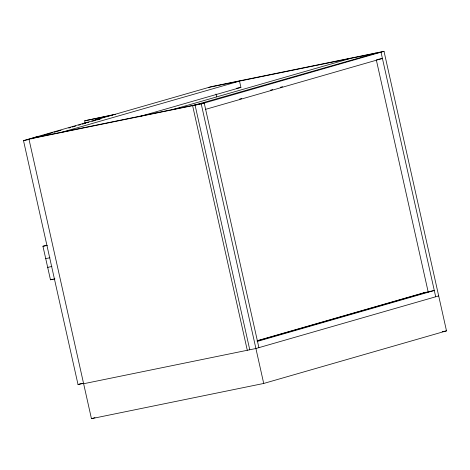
<?xml version="1.0" encoding="UTF-8"?>
<svg xmlns="http://www.w3.org/2000/svg" width="470" height="470" viewBox="0 0 470 470"><rect width="100%" height="100%" fill="white"/><g stroke="black" fill="none" stroke-linecap="round" stroke-linejoin="round"><path stroke-width="0.7" d="M54.949 278.91L50.472 279.785L42.94 246.245L47.112 245.275M47.952 267.295L47.67 267.383L51.906 266.455M50.472 279.785L52.017 279.38M85.329 123.651L84.688 120.796L115.367 114.269M106.837 116.266L95.204 119.609L100.745 118.481M83.554 383.391L78.02 384.519L23.5 140.612L211.741 86.545L384.014 51.318L446.5 330.868L263.717 383.455L91.444 418.682L28.958 139.132L201.231 103.905L384.014 51.318M31.12 138.879L33.2 138.286M34.592 137.886L38.058 136.888M40.837 136.089L42.929 135.483M44.327 135.084L52.705 132.669M54.103 132.27L61.088 130.261M68.773 128.052L70.864 127.446M72.263 127.047L75.752 126.042M78.549 125.237L80.64 124.632M82.038 124.233L85.528 123.228M91.797 121.425L95.269 120.426M96.656 120.026L100.128 119.028M62.716 131.982L239.512 81.116L240.916 87.402L138.785 116.789M173.459 109.34L350.262 58.468M198.07 104.305L194.697 105.069L375.783 53.175L374.872 53.439M239.624 99.041L241.739 98.436M270.62 90.128L272.729 89.517M280.478 87.291L282.593 86.68M205.631 109.34L382.427 58.468L376.958 59.59M49.926 257.725L45.713 258.647M78.02 384.519L82.185 383.32M257.331 340.691L425.679 292.258L423.523 292.698M256.978 340.997L428.141 291.752L434.292 290.495L257.495 341.361M438.686 295.924L255.909 348.511L83.637 383.737M91.444 418.682L94.975 417.666M52.852 279.186L53.333 279.08M47.082 245.44L42.94 246.245M208.751 87.402L381.023 52.182L435.696 296.787M236.627 88.284L240.916 87.402M84.688 120.796L112.371 115.132M95.281 119.962L100.128 118.969M83.484 123.357L89.024 122.224M35.297 137.216L39.451 136.371M31.948 138.268L204.221 103.048L258.899 347.653M23.5 140.612L29.04 139.478M442.194 331.749L446.5 330.868M376.311 59.872L428.264 292.322M216.012 93.994L216.652 96.855M201.231 103.905L263.717 383.455M195.079 105.168L249.758 349.774M192.618 105.668L247.296 350.273"/></g></svg>
